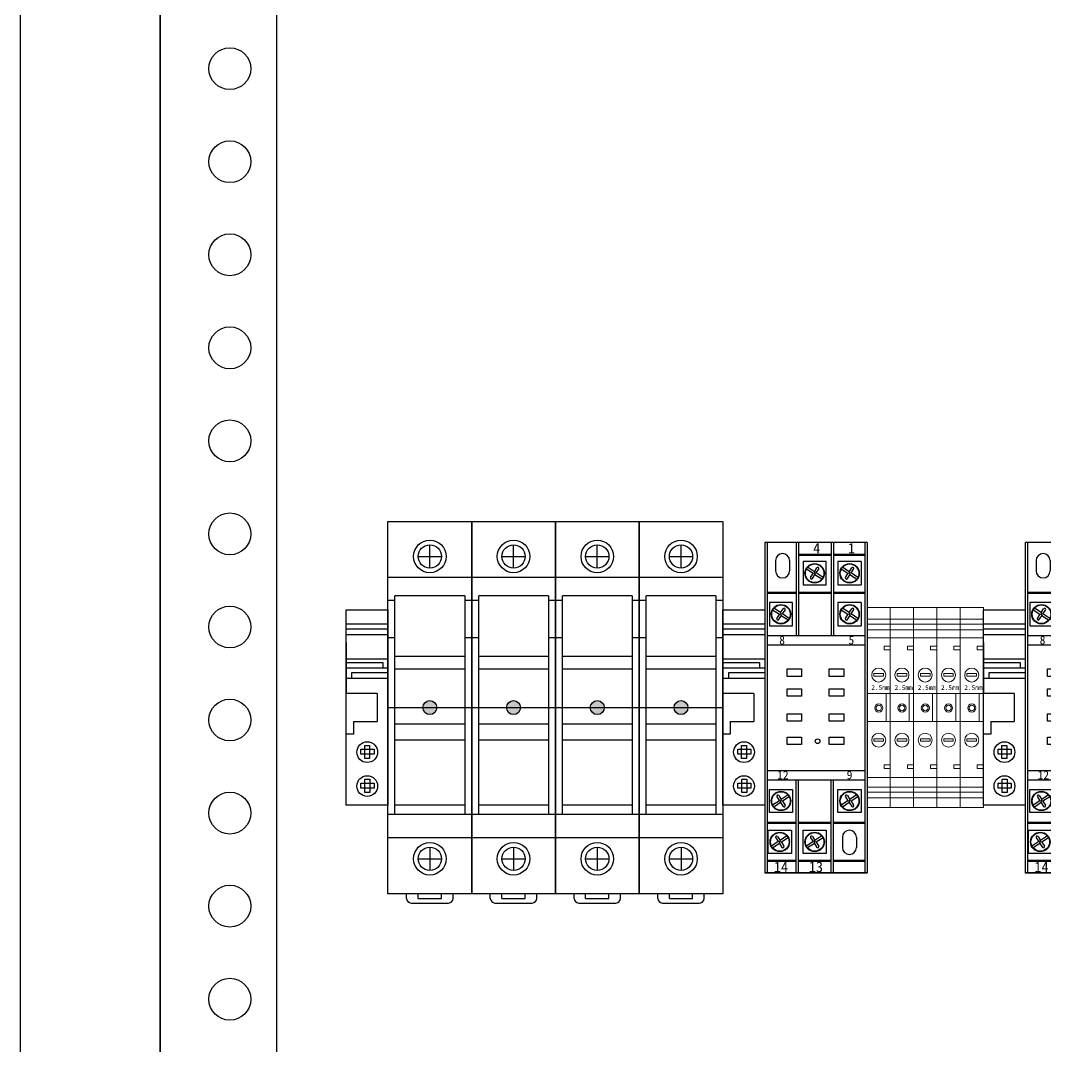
# Model space of a CAD drawing. Extents: x 965004 to 965704, y 79545 to 81545.
# Drawn here: x 965003.9 to 965224.3, y 80009.8 to 80230.3 of the extents above; entities that cross this region are included whole.
import ezdxf

# ---------------------------------------------------------------- set-up
doc = ezdxf.new("R2010")
doc.units = 0
doc.header["$MEASUREMENT"] = 0
doc.layers.add('LY-JS-BJ', color=7, linetype='Continuous')
doc.layers.add('LY-JS-YQJ', color=7, linetype='Continuous')
doc.layers.add('LY-二次控制图', color=7, linetype='Continuous', lineweight=18)

# ---------------------------------------------------------------- blocks, each defined once
blk = doc.blocks.new('*U10')
at = {"layer": 'LY-JS-BJ', "color": 6}
blk.add_circle((0, 0), 4.5, dxfattribs=at)
blk = doc.blocks.new('*U11')
at = {"layer": 'LY-JS-BJ', "color": 0, "linetype": 'ByBlock', "lineweight": -2, "transparency": 16777216}
for p in [(0, -1200), (0, -1220), (0, -1240), (0, -1260), (0, -1280), (0, -1300), (0, -1320), (0, -1340), (0, -1360), (0, -1380), (0, -1400)]:
    blk.add_blockref('*U10', p, dxfattribs=at)
blk = doc.blocks.new('HH52P')
at = {"layer": 'LY-JS-YQJ'}
for p, q in [((0, 71), (0, 0)), ((22, 71), (0, 71)), ((0, 71), (0, 68.5)), ((0.5, 71), (0.5, 0)), ((6.75, 71), (6.75, 51)), ((7.25, 71), (7.25, 51)), ((14.25, 71), (14.25, 51)), ((14.75, 71), (14.75, 51)), ((21.5, 71), (21.5, 0)), ((22, 71), (22, 0)), ((7.25, 68.5), (14.25, 68.5)), ((14.75, 68.5), (21.5, 68.5)), ((2.34, 67.09), (2.34, 64.88)), ((5.34, 67.09), (5.34, 64.88)), ((7.25, 68.3), (14.25, 68.3)), ((8.24, 66.87), (8.24, 61.87)), ((13.24, 66.87), (8.24, 66.87)), ((13.24, 61.87), (13.24, 66.87)), ((14.75, 68.3), (21.5, 68.3)), ((20.74, 66.87), (15.74, 66.87)), ((15.74, 66.87), (15.74, 61.87)), ((20.74, 66.87), (20.74, 61.87)), ((10.4, 64.3), (8.95, 65.27)), ((10.67, 64.71), (9.21, 65.67)), ((9.86, 63.48), (10.4, 64.3)), ((10.26, 63.22), (10.8, 64.04)), ((11.07, 64.44), (10.4, 64.3)), ((10.67, 64.71), (11.21, 65.53)), ((10.67, 64.71), (10.8, 64.04)), ((12.26, 63.08), (10.8, 64.04)), ((11.07, 64.44), (11.61, 65.26)), ((12.53, 63.48), (11.07, 64.44)), ((17.9, 64.3), (16.45, 65.27)), ((18.17, 64.71), (16.71, 65.67)), ((17.36, 63.48), (17.9, 64.3)), ((17.76, 63.22), (18.3, 64.04)), ((18.57, 64.44), (17.9, 64.3)), ((18.17, 64.71), (18.71, 65.53)), ((18.17, 64.71), (18.3, 64.04)), ((19.76, 63.08), (18.3, 64.04)), ((18.57, 64.44), (19.11, 65.26)), ((20.03, 63.48), (18.57, 64.44)), ((8.24, 61.87), (13.24, 61.87)), ((15.74, 61.87), (20.74, 61.87)), ((0.5, 60.3), (6.75, 60.3)), ((0.5, 60.1), (6.75, 60.1)), ((7.25, 60.3), (14.25, 60.3)), ((7.25, 60.1), (14.25, 60.1)), ((14.75, 60.3), (21.5, 60.3)), ((14.75, 60.1), (21.5, 60.1)), ((0.99, 58.07), (0.99, 53.07)), ((5.99, 58.07), (0.99, 58.07)), ((5.99, 53.07), (5.99, 58.07)), ((15.74, 58.07), (15.74, 53.07)), ((20.74, 58.07), (15.74, 58.07)), ((20.74, 58.07), (20.74, 53.07)), ((3.15, 55.51), (1.7, 56.47)), ((3.42, 55.91), (1.96, 56.87)), ((2.61, 54.68), (3.15, 55.51)), ((3.01, 54.42), (3.55, 55.24)), ((3.82, 55.64), (3.15, 55.51)), ((3.42, 55.91), (3.96, 56.73)), ((3.42, 55.91), (3.55, 55.24)), ((5.01, 54.28), (3.55, 55.24)), ((3.82, 55.64), (4.36, 56.46)), ((5.28, 54.68), (3.82, 55.64)), ((17.9, 55.51), (16.45, 56.47)), ((18.17, 55.91), (16.71, 56.87)), ((17.36, 54.68), (17.9, 55.51)), ((17.76, 54.42), (18.3, 55.24)), ((18.57, 55.64), (17.9, 55.51)), ((18.17, 55.91), (18.71, 56.73)), ((18.17, 55.91), (18.3, 55.24)), ((19.76, 54.28), (18.3, 55.24)), ((18.57, 55.64), (19.11, 56.46)), ((20.03, 54.68), (18.57, 55.64)), ((0.99, 53.07), (5.99, 53.07)), ((15.74, 53.07), (20.74, 53.07)), ((0.5, 51), (21.5, 51)), ((0.5, 49), (21.5, 49)), ((0.5, 22), (21.5, 22)), ((0.5, 20), (21.5, 20)), ((6.75, 0), (6.75, 20)), ((7.25, 0), (7.25, 20)), ((14.25, 0), (14.25, 20)), ((14.75, 0), (14.75, 20)), ((0.99, 17.93), (5.99, 17.93)), ((0.99, 12.93), (0.99, 17.93)), ((5.99, 17.93), (5.99, 12.93)), ((15.74, 17.93), (20.74, 17.93)), ((15.74, 12.93), (15.74, 17.93)), ((20.74, 17.93), (20.74, 12.93)), ((3.15, 15.49), (1.7, 14.53)), ((2.61, 16.32), (3.15, 15.49)), ((3.01, 16.58), (3.55, 15.76)), ((3.82, 15.36), (3.15, 15.49)), ((3.42, 15.09), (3.55, 15.76)), ((5.01, 16.72), (3.55, 15.76)), ((5.28, 16.32), (3.82, 15.36)), ((17.9, 15.49), (16.45, 14.53)), ((17.36, 16.32), (17.9, 15.49)), ((17.76, 16.58), (18.3, 15.76)), ((18.57, 15.36), (17.9, 15.49)), ((18.17, 15.09), (18.3, 15.76)), ((19.76, 16.72), (18.3, 15.76)), ((20.03, 16.32), (18.57, 15.36)), ((3.42, 15.09), (1.96, 14.13)), ((3.42, 15.09), (3.96, 14.27)), ((3.82, 15.36), (4.36, 14.54)), ((18.17, 15.09), (16.71, 14.13)), ((18.17, 15.09), (18.71, 14.27)), ((18.57, 15.36), (19.11, 14.54)), ((5.99, 12.93), (0.99, 12.93)), ((20.74, 12.93), (15.74, 12.93)), ((0.5, 10.9), (6.75, 10.9)), ((0.5, 10.7), (6.75, 10.7)), ((0.74, 9.13), (5.74, 9.13)), ((0.74, 4.13), (0.74, 9.13)), ((5.74, 9.13), (5.74, 4.13)), ((7.25, 10.9), (14.25, 10.9)), ((7.25, 10.7), (14.25, 10.7)), ((8.24, 4.13), (8.24, 9.13)), ((8.24, 9.13), (13.24, 9.13)), ((13.24, 9.13), (13.24, 4.13)), ((14.75, 10.9), (21.5, 10.9)), ((14.75, 10.7), (21.5, 10.7)), ((2.9, 6.7), (1.45, 5.73)), ((2.36, 7.52), (2.9, 6.7)), ((2.76, 7.78), (3.3, 6.96)), ((3.57, 6.56), (2.9, 6.7)), ((3.17, 6.29), (3.3, 6.96)), ((4.76, 7.92), (3.3, 6.96)), ((5.03, 7.52), (3.57, 6.56)), ((10.4, 6.7), (8.95, 5.73)), ((9.86, 7.52), (10.4, 6.7)), ((10.26, 7.78), (10.8, 6.96)), ((11.07, 6.56), (10.4, 6.7)), ((10.67, 6.29), (10.8, 6.96)), ((12.26, 7.92), (10.8, 6.96)), ((12.53, 7.52), (11.07, 6.56)), ((16.7, 7.65), (16.7, 5.44)), ((19.7, 7.65), (19.7, 5.44)), ((3.17, 6.29), (1.71, 5.33)), ((3.17, 6.29), (3.71, 5.47)), ((3.57, 6.56), (4.11, 5.74)), ((10.67, 6.29), (9.21, 5.33)), ((10.67, 6.29), (11.21, 5.47)), ((11.07, 6.56), (11.61, 5.74)), ((0.5, 2.7), (6.75, 2.7)), ((0.5, 2.5), (6.75, 2.5)), ((5.74, 4.13), (0.74, 4.13)), ((7.25, 2.7), (14.25, 2.7)), ((7.25, 2.5), (14.25, 2.5)), ((13.24, 4.13), (8.24, 4.13)), ((14.75, 2.7), (21.5, 2.7)), ((14.75, 2.5), (21.5, 2.5)), ((0, 0), (22, 0)), ((22, 0), (0, 0))]:
    blk.add_line(p, q, dxfattribs=at)
for points in [[(4.81, 43.81), (7.91, 43.81), (7.91, 42.22), (4.81, 42.22)], [(13.87, 43.81), (16.97, 43.81), (16.97, 42.22), (13.87, 42.22)], [(4.81, 39.53), (7.91, 39.53), (7.91, 37.95), (4.81, 37.95)], [(13.87, 39.53), (16.97, 39.53), (16.97, 37.95), (13.87, 37.95)], [(4.81, 34.15), (7.91, 34.15), (7.91, 32.57), (4.81, 32.57)], [(13.87, 34.15), (16.97, 34.15), (16.97, 32.57), (13.87, 32.57)], [(4.81, 29.16), (7.91, 29.16), (7.91, 27.58), (4.81, 27.58)], [(13.87, 29.16), (16.97, 29.16), (16.97, 27.58), (13.87, 27.58)]]:
    blk.add_lwpolyline(points, close=True, dxfattribs=at)
for centre, radius in [((10.74, 64.37), 2.09), ((10.74, 64.37), 2), ((18.24, 64.37), 2.09), ((18.24, 64.37), 2), ((3.49, 55.57), 2.09), ((3.49, 55.57), 2), ((18.24, 55.57), 2.09), ((18.24, 55.57), 2), ((11.36, 28.27), 0.5), ((3.49, 15.43), 2.09), ((3.49, 15.43), 2), ((18.24, 15.43), 2.09), ((18.24, 15.43), 2), ((3.24, 6.63), 2.09), ((3.24, 6.63), 2), ((10.74, 6.63), 2.09), ((10.74, 6.63), 2)]:
    blk.add_circle(centre, radius, dxfattribs=at)
for centre, radius, start, end in [((3.84, 67.09), 1.5, 0, 180), ((3.84, 64.88), 1.5, 180, 0), ((11.41, 65.39), 0.24, 326.5949, 146.5949), ((18.91, 65.39), 0.24, 326.5949, 146.5949), ((10.06, 63.35), 0.24, 146.5949, 326.5949), ((17.56, 63.35), 0.24, 146.5949, 326.5949), ((4.16, 56.6), 0.24, 326.5949, 146.5949), ((18.91, 56.6), 0.24, 326.5949, 146.5949), ((2.81, 54.55), 0.24, 146.5949, 326.5949), ((17.56, 54.55), 0.24, 146.5949, 326.5949), ((2.81, 16.45), 0.24, 33.4051, 213.4051), ((17.56, 16.45), 0.24, 33.4051, 213.4051), ((4.16, 14.4), 0.24, 213.4051, 33.4051), ((18.91, 14.4), 0.24, 213.4051, 33.4051), ((18.2, 7.65), 1.5, 0, 180), ((2.56, 7.65), 0.24, 33.4051, 213.4051), ((10.06, 7.65), 0.24, 33.4051, 213.4051), ((3.91, 5.61), 0.24, 213.4051, 33.4051), ((11.41, 5.61), 0.24, 213.4051, 33.4051), ((18.2, 5.44), 1.5, 180, 0)]:
    blk.add_arc(centre, radius, start, end, dxfattribs=at)
for s, insert, char_height, width, attachment_point in [('{\\fSimSun|b0|i0|c134|p2;4}', (10.4, 70.88), 2.25, 1.0919, 1), ('{\\fSimSun|b0|i0|c134|p2;1}', (17.9, 70.88), 2.25, 1.0919, 1), ('{\\fSimSun|b0|i0|c134|p2;8}', (3.12, 50.91), 1.8, 0.8735, 1), ('{\\fSimSun|b0|i0|c134|p2;5}', (18.02, 50.91), 1.8, 0.8735, 1), ('{\\fSimSun|b0|i0|c134|p2;12}', (2.68, 21.91), 1.8, 0.8735, 1), ('{\\fSimSun|b0|i0|c134|p2;9}', (17.62, 21.91), 1.8, 0.8735, 1), ('{\\fSimSun|b0|i0|c134|p2;14}', (1.97, 0.12), 2.25, 1.0919, 7), ('{\\fSimSun|b0|i0|c134|p2;13}', (9.47, 0.12), 2.25, 1.0919, 7)]:
    blk.add_mtext(s, dxfattribs=dict(at, insert=insert, char_height=char_height, width=width, attachment_point=attachment_point))
blk = doc.blocks.new('端子堵头')
at = {"layer": 'LY-JS-YQJ'}
for p, q in [((0, 39.03), (9, 39.03)), ((0, 37.96), (9, 37.96)), ((0, 36.73), (9, 36.73)), ((0, 35), (0, 24)), ((9, 35), (9, 24)), ((9, 34.58), (9, 33.47)), ((0, 31.48), (9, 31.48)), ((7.97, 30.59), (0, 30.59)), ((0, 29.53), (9, 29.53)), ((7.97, 29.53), (7.97, 30.59)), ((0, 27.32), (9, 27.32)), ((1.25, 27.32), (1.25, 28.56)), ((1.25, 28.56), (9, 28.56)), ((6.66, 24), (0, 24)), ((6.66, 24), (6.66, 18)), ((1.59, 18), (1.59, 15.27)), ((1.59, 18), (6.66, 18)), ((1.59, 15.27), (0, 15.27))]:
    blk.add_line(p, q, dxfattribs=at)
for points in [[(0, 42), (9, 42), (9, 0), (0, 0)], [(3.2, 12.05), (6.01, 12.05), (6.01, 10.99), (3.2, 10.99)], [(5.06, 12.84), (5.06, 10.03), (3.99, 10.03), (3.99, 12.84)], [(3.2, 4.76), (6.01, 4.76), (6.01, 3.69), (3.2, 3.69)], [(5.13, 5.6), (5.13, 2.79), (4.06, 2.79), (4.06, 5.6)]]:
    blk.add_lwpolyline(points, close=True, dxfattribs=at)
for centre in [(4.54, 11.43), (4.54, 4.14)]:
    blk.add_circle(centre, 2.23, dxfattribs=at)
blk = doc.blocks.new('A$C567806E4')
for p, q in [((0, 40.53), (5, 40.53)), ((5, 40.53), (10, 40.53)), ((10, 40.53), (15, 40.53)), ((15, 40.53), (20, 40.53)), ((20, 40.53), (25, 40.53)), ((0, 39.46), (5, 39.46)), ((0, 38.23), (5, 38.23)), ((5, 39.46), (10, 39.46)), ((5, 38.23), (10, 38.23)), ((10, 39.46), (15, 39.46)), ((10, 38.23), (15, 38.23)), ((15, 39.46), (20, 39.46)), ((15, 38.23), (20, 38.23)), ((20, 39.46), (25, 39.46)), ((20, 38.23), (25, 38.23)), ((5, 34.71), (3.66, 34.71)), ((3.66, 34.71), (3.66, 33.93)), ((3.66, 33.93), (5, 33.93)), ((5, 33.93), (5, 32.82)), ((10, 34.71), (8.66, 34.71)), ((8.66, 34.71), (8.66, 33.93)), ((8.66, 33.93), (10, 33.93)), ((10, 33.93), (10, 32.82)), ((15, 34.71), (13.66, 34.71)), ((13.66, 34.71), (13.66, 33.93)), ((13.66, 33.93), (15, 33.93)), ((15, 33.93), (15, 32.82)), ((20, 34.71), (18.66, 34.71)), ((18.66, 34.71), (18.66, 33.93)), ((18.66, 33.93), (20, 33.93)), ((20, 33.93), (20, 32.82)), ((25, 34.71), (23.66, 34.71)), ((23.66, 34.71), (23.66, 33.93)), ((23.66, 33.93), (25, 33.93)), ((25, 33.93), (25, 32.82)), ((0, 24.5), (5, 24.5)), ((4.07, 24.5), (4.07, 18.5)), ((5, 24.5), (10, 24.5)), ((9.07, 24.5), (9.07, 18.5)), ((10, 24.5), (15, 24.5)), ((14.07, 24.5), (14.07, 18.5)), ((15, 24.5), (20, 24.5)), ((19.07, 24.5), (19.07, 18.5)), ((20, 24.5), (25, 24.5)), ((24.07, 24.5), (24.07, 18.5)), ((0, 18.5), (5, 18.5)), ((5, 18.5), (10, 18.5)), ((10, 18.5), (15, 18.5)), ((15, 18.5), (20, 18.5)), ((20, 18.5), (25, 18.5)), ((5, 9.17), (3.66, 9.17)), ((3.66, 9.17), (3.66, 8.39)), ((10, 9.17), (8.66, 9.17)), ((8.66, 9.17), (8.66, 8.39)), ((15, 9.17), (13.66, 9.17)), ((13.66, 9.17), (13.66, 8.39)), ((20, 9.17), (18.66, 9.17)), ((18.66, 9.17), (18.66, 8.39)), ((25, 9.17), (23.66, 9.17)), ((23.66, 9.17), (23.66, 8.39)), ((3.66, 8.39), (5, 8.39)), ((8.66, 8.39), (10, 8.39)), ((13.66, 8.39), (15, 8.39)), ((18.66, 8.39), (20, 8.39)), ((23.66, 8.39), (25, 8.39)), ((0, 4.38), (5, 4.38)), ((0, 3.31), (5, 3.31)), ((5, 4.38), (10, 4.38)), ((5, 3.31), (10, 3.31)), ((10, 4.38), (15, 4.38)), ((10, 3.31), (15, 3.31)), ((15, 4.38), (20, 4.38)), ((15, 3.31), (20, 3.31)), ((20, 4.38), (25, 4.38)), ((20, 3.31), (25, 3.31)), ((0, 2.08), (5, 2.08)), ((5, 2.08), (10, 2.08)), ((10, 2.08), (15, 2.08)), ((15, 2.08), (20, 2.08)), ((20, 2.08), (25, 2.08))]:
    blk.add_line(p, q)
for points in [[(0, 43), (5, 43), (5, 0), (0, 0)], [(5, 43), (10, 43), (10, 0), (5, 0)], [(10, 43), (15, 43), (15, 0), (10, 0)], [(15, 43), (20, 43), (20, 0), (15, 0)], [(20, 43), (25, 43), (25, 0), (20, 0)], [(0, 36.5), (5, 36.5), (5, 6.5), (0, 6.5)], [(5, 36.5), (10, 36.5), (10, 6.5), (5, 6.5)], [(10, 36.5), (15, 36.5), (15, 6.5), (10, 6.5)], [(15, 36.5), (20, 36.5), (20, 6.5), (15, 6.5)], [(20, 36.5), (25, 36.5), (25, 6.5), (20, 6.5)], [(1.47, 28.8), (3.53, 28.8), (3.53, 28.29), (1.47, 28.29)], [(6.47, 28.8), (8.53, 28.8), (8.53, 28.29), (6.47, 28.29)], [(11.47, 28.8), (13.53, 28.8), (13.53, 28.29), (11.47, 28.29)], [(16.47, 28.8), (18.53, 28.8), (18.53, 28.29), (16.47, 28.29)], [(21.47, 28.8), (23.53, 28.8), (23.53, 28.29), (21.47, 28.29)], [(1.47, 14.79), (3.53, 14.79), (3.53, 14.27), (1.47, 14.27)], [(6.47, 14.79), (8.53, 14.79), (8.53, 14.27), (6.47, 14.27)], [(11.47, 14.79), (13.53, 14.79), (13.53, 14.27), (11.47, 14.27)], [(16.47, 14.79), (18.53, 14.79), (18.53, 14.27), (16.47, 14.27)], [(21.47, 14.79), (23.53, 14.79), (23.53, 14.27), (21.47, 14.27)]]:
    blk.add_lwpolyline(points, close=True)
for centre, radius in [((2.5, 28.5), 1.5), ((7.5, 28.5), 1.5), ((12.5, 28.5), 1.5), ((17.5, 28.5), 1.5), ((22.5, 28.5), 1.5), ((2.52, 21.42), 0.879), ((2.52, 21.42), 0.879), ((7.52, 21.42), 0.879), ((7.52, 21.42), 0.879), ((12.52, 21.42), 0.879), ((12.52, 21.42), 0.879), ((17.52, 21.42), 0.879), ((17.52, 21.42), 0.879), ((22.52, 21.42), 0.879), ((22.52, 21.42), 0.879), ((2.52, 21.42), 0.59), ((7.52, 21.42), 0.59), ((12.52, 21.42), 0.59), ((17.52, 21.42), 0.59), ((22.52, 21.42), 0.59), ((2.5, 14.5), 1.5), ((7.5, 14.5), 1.5), ((12.5, 14.5), 1.5), ((17.5, 14.5), 1.5), ((22.5, 14.5), 1.5)]:
    blk.add_circle(centre, radius)
at = {"char_height": 1, "width": 2.5692, "attachment_point": 1}
for insert in [(0.91, 26.31), (5.91, 26.31), (10.91, 26.31), (15.91, 26.31), (20.91, 26.31)]:
    blk.add_mtext('2.5mm', dxfattribs=dict(at, insert=insert))
blk = doc.blocks.new('A$C4B0B1584')
at = {"layer": 'LY-二次控制图', "color": 0, "lineweight": -3}
for name, p in [('HH52P', (9, -35.5)), ('A$C567806E4', (31, -21.5))]:
    blk.add_blockref(name, p, dxfattribs=at)
at = {"layer": 'LY-二次控制图', "lineweight": -3}
for p in [(0, -21), (56, -21)]:
    blk.add_blockref('端子堵头', p, dxfattribs=at)
blk = doc.blocks.new('熔断器RT18-32 4P-2022.2')
for points in [[(19.5, 0, 1), (16.5, 0, 1)], [(37.5, 0, 1), (34.5, 0, 1)], [(55.5, 0, 1), (52.5, 0, 1)], [(73.5, 0, 1), (70.5, 0, 1)]]:
    blk.add_hatch(color=0).paths.add_polyline_path(points)
at = {"color": 0}
for p, q in [((9, -40), (9, 40)), ((9, 40), (27, 40)), ((27, 40), (27, -40)), ((27, -40), (27, 40)), ((27, 40), (45, 40)), ((45, 40), (45, -40)), ((45, -40), (45, 40)), ((45, 40), (63, 40)), ((63, 40), (63, -40)), ((63, -40), (63, 40)), ((63, 40), (81, 40)), ((81, 40), (81, -40)), ((18, 29.99), (18, 34.99)), ((36, 29.99), (36, 34.99)), ((54, 29.99), (54, 34.99)), ((72, 29.99), (72, 34.99)), ((15.5, 32.49), (20.5, 32.49)), ((33.5, 32.49), (38.5, 32.49)), ((51.5, 32.49), (56.5, 32.49)), ((69.5, 32.49), (74.5, 32.49)), ((27, 27.99), (9, 27.99)), ((45, 27.99), (27, 27.99)), ((63, 27.99), (45, 27.99)), ((81, 27.99), (63, 27.99)), ((10.5, 23), (9, 23)), ((25.5, 24), (10.5, 24)), ((10.5, -23), (10.5, 24)), ((25.5, 24), (25.5, -23)), ((27, 23), (25.5, 23)), ((28.5, 23), (27, 23)), ((43.5, 24), (28.5, 24)), ((28.5, -23), (28.5, 24)), ((43.5, 24), (43.5, -23)), ((45, 23), (43.5, 23)), ((46.5, 23), (45, 23)), ((61.5, 24), (46.5, 24)), ((46.5, -23), (46.5, 24)), ((61.5, 24), (61.5, -23)), ((63, 23), (61.5, 23)), ((64.5, 23), (63, 23)), ((79.5, 24), (64.5, 24)), ((64.5, -23), (64.5, 24)), ((79.5, 24), (79.5, -23)), ((81, 23), (79.5, 23)), ((10.5, 15), (9, 15)), ((27, 15), (25.5, 15)), ((28.5, 15), (27, 15)), ((45, 15), (43.5, 15)), ((46.5, 15), (45, 15)), ((63, 15), (61.5, 15)), ((64.5, 15), (63, 15)), ((81, 15), (79.5, 15)), ((25.5, 11), (10.5, 11)), ((43.5, 11), (28.5, 11)), ((61.5, 11), (46.5, 11)), ((79.5, 11), (64.5, 11)), ((25.5, 8.25), (10.5, 8.25)), ((43.5, 8.25), (28.5, 8.25)), ((61.5, 8.25), (46.5, 8.25)), ((79.5, 8.25), (64.5, 8.25)), ((10.5, -3.5), (25.5, -3.5)), ((28.5, -3.5), (43.5, -3.5)), ((46.5, -3.5), (61.5, -3.5)), ((64.5, -3.5), (79.5, -3.5)), ((10.5, -6.9), (25.5, -6.9)), ((28.5, -6.9), (43.5, -6.9)), ((46.5, -6.9), (61.5, -6.9)), ((64.5, -6.9), (79.5, -6.9)), ((25.5, -21), (10.5, -21)), ((43.5, -21), (28.5, -21)), ((61.5, -21), (46.5, -21)), ((79.5, -21), (64.5, -21)), ((27, -23), (9, -23)), ((45, -23), (27, -23)), ((63, -23), (45, -23)), ((81, -23), (63, -23)), ((27, -27.99), (9, -27.99)), ((45, -27.99), (27, -27.99)), ((63, -27.99), (45, -27.99)), ((81, -27.99), (63, -27.99)), ((18, -29.99), (18, -34.99)), ((36, -29.99), (36, -34.99)), ((54, -29.99), (54, -34.99)), ((72, -29.99), (72, -34.99)), ((15.5, -32.49), (20.5, -32.49)), ((33.5, -32.49), (38.5, -32.49)), ((51.5, -32.49), (56.5, -32.49)), ((69.5, -32.49), (74.5, -32.49)), ((27, -40), (9, -40)), ((13, -41), (13, -40)), ((15.5, -41), (15.5, -40)), ((15.5, -41), (20.5, -41)), ((20.5, -41), (20.5, -40)), ((23, -41), (23, -40)), ((45, -40), (27, -40)), ((31, -41), (31, -40)), ((33.5, -41), (33.5, -40)), ((33.5, -41), (38.5, -41)), ((38.5, -41), (38.5, -40)), ((41, -41), (41, -40)), ((63, -40), (45, -40)), ((49, -41), (49, -40)), ((51.5, -41), (51.5, -40)), ((51.5, -41), (56.5, -41)), ((56.5, -41), (56.5, -40)), ((59, -41), (59, -40)), ((81, -40), (63, -40)), ((67, -41), (67, -40)), ((69.5, -41), (69.5, -40)), ((69.5, -41), (74.5, -41)), ((74.5, -41), (74.5, -40)), ((77, -41), (77, -40)), ((14, -42), (22, -42)), ((32, -42), (40, -42)), ((50, -42), (58, -42)), ((68, -42), (76, -42))]:
    blk.add_line(p, q, dxfattribs=at)
at = {"color": 190}
for p, q in [((0, 21), (9, 21)), ((0, -21), (0, 21)), ((9, 21), (9, -21)), ((81, 21), (90, 21)), ((81, -21), (81, 21)), ((90, 21), (90, -21)), ((0, 18.03), (9, 18.03)), ((81, 18.03), (90, 18.03)), ((0, 16.96), (9, 16.96)), ((0, 15.73), (9, 15.73)), ((81, 16.96), (90, 16.96)), ((81, 15.73), (90, 15.73)), ((0, 14), (0, 3)), ((9, 14), (9, 3)), ((9, 13.58), (9, 12.47)), ((81, 14), (81, 3)), ((90, 14), (90, 3)), ((90, 13.58), (90, 12.47)), ((0, 10.48), (9, 10.48)), ((7.97, 9.59), (0, 9.59)), ((7.97, 8.53), (7.97, 9.59)), ((81, 10.48), (90, 10.48)), ((88.97, 9.59), (81, 9.59)), ((88.97, 8.53), (88.97, 9.59)), ((0, 8.53), (9, 8.53)), ((1.25, 6.32), (1.25, 7.56)), ((1.25, 7.56), (9, 7.56)), ((81, 8.53), (90, 8.53)), ((82.25, 6.32), (82.25, 7.56)), ((82.25, 7.56), (90, 7.56)), ((0, 6.32), (9, 6.32)), ((81, 6.32), (90, 6.32)), ((6.66, 3), (0, 3)), ((6.66, 3), (6.66, -3)), ((87.66, 3), (81, 3)), ((87.66, 3), (87.66, -3)), ((1.59, -3), (1.59, -5.73)), ((1.59, -3), (6.66, -3)), ((82.59, -3), (82.59, -5.73)), ((82.59, -3), (87.66, -3)), ((1.59, -5.73), (0, -5.73)), ((82.59, -5.73), (81, -5.73)), ((3.99, -10.97), (3.99, -8.16)), ((3.99, -8.16), (5.06, -8.16)), ((5.06, -8.16), (5.06, -10.97)), ((84.99, -10.97), (84.99, -8.16)), ((84.99, -8.16), (86.06, -8.16)), ((86.06, -8.16), (86.06, -10.97)), ((3.2, -8.95), (6.01, -8.95)), ((3.2, -10.01), (3.2, -8.95)), ((6.01, -10.01), (3.2, -10.01)), ((5.06, -10.97), (3.99, -10.97)), ((6.01, -8.95), (6.01, -10.01)), ((84.2, -8.95), (87.01, -8.95)), ((84.2, -10.01), (84.2, -8.95)), ((87.01, -10.01), (84.2, -10.01)), ((86.06, -10.97), (84.99, -10.97)), ((87.01, -8.95), (87.01, -10.01)), ((4.06, -18.21), (4.06, -15.4)), ((4.06, -15.4), (5.13, -15.4)), ((5.13, -15.4), (5.13, -18.21)), ((85.06, -18.21), (85.06, -15.4)), ((85.06, -15.4), (86.13, -15.4)), ((86.13, -15.4), (86.13, -18.21)), ((3.2, -16.24), (6.01, -16.24)), ((3.2, -17.31), (3.2, -16.24)), ((6.01, -17.31), (3.2, -17.31)), ((6.01, -16.24), (6.01, -17.31)), ((84.2, -16.24), (87.01, -16.24)), ((84.2, -17.31), (84.2, -16.24)), ((87.01, -17.31), (84.2, -17.31)), ((87.01, -16.24), (87.01, -17.31)), ((5.13, -18.21), (4.06, -18.21)), ((86.13, -18.21), (85.06, -18.21)), ((9, -21), (0, -21)), ((90, -21), (81, -21))]:
    blk.add_line(p, q, dxfattribs=at)
at = {"color": 1}
blk.add_line((9, 0), (81, 0), dxfattribs=at)
at = {"color": 0}
for centre, radius in [((18, 32.49), 3.5), ((36, 32.49), 3.5), ((54, 32.49), 3.5), ((72, 32.49), 3.5), ((18, 32.49), 2.5), ((36, 32.49), 2.5), ((54, 32.49), 2.5), ((72, 32.49), 2.5), ((18, 0), 1.5), ((36, 0), 1.5), ((54, 0), 1.5), ((72, 0), 1.5), ((18, -32.49), 3.5), ((18, -32.49), 2.5), ((36, -32.49), 3.5), ((36, -32.49), 2.5), ((54, -32.49), 3.5), ((54, -32.49), 2.5), ((72, -32.49), 3.5), ((72, -32.49), 2.5)]:
    blk.add_circle(centre, radius, dxfattribs=at)
at = {"color": 190}
for centre in [(4.54, -9.57), (85.54, -9.57), (4.54, -16.86), (85.54, -16.86)]:
    blk.add_circle(centre, 2.23, dxfattribs=at)
at = {"color": 0}
for centre, start, end in [((14, -41), 180, 270), ((22, -41), 270, 0), ((32, -41), 180, 270), ((40, -41), 270, 0), ((50, -41), 180, 270), ((58, -41), 270, 0), ((68, -41), 180, 270), ((76, -41), 270, 0)]:
    blk.add_arc(centre, 1, start, end, dxfattribs=at)

msp = doc.modelspace()

# ---------------------------------------------------------------- linework, layer by layer
at = {"layer": 'LY-JS-BJ', "lineweight": -3}
msp.add_line((965033.9, 81488.92), (965033.9, 79544.92), dxfattribs=at)
msp.add_lwpolyline([(965003.9, 81544.92), (965703.9, 81544.92), (965703.9, 79544.92), (965003.9, 79544.92)], close=True, dxfattribs=at)
at = {"layer": 'LY-JS-BJ', "color": 4, "lineweight": -3}
msp.add_lwpolyline([(965058.9, 81429.92), (965058.9, 79629.92), (965033.9, 79629.92), (965033.9, 81429.92)], close=True, dxfattribs=at)

# ---------------------------------------------------------------- block references
at = {"color": 2}
msp.add_blockref('熔断器RT18-32 4P-2022.2', (965073.9, 80082.59), dxfattribs=at)
at = {"layer": 'LY-JS-BJ', "lineweight": -3}
msp.add_blockref('*U11', (965048.9, 81419.92), dxfattribs=at)
at = {"layer": 'LY-二次控制图', "color": 0, "lineweight": -3}
for p in [(965154.9, 80082.59), (965210.9, 80082.59)]:
    msp.add_blockref('A$C4B0B1584', p, dxfattribs=at)

doc.saveas('drawing.dxf')
